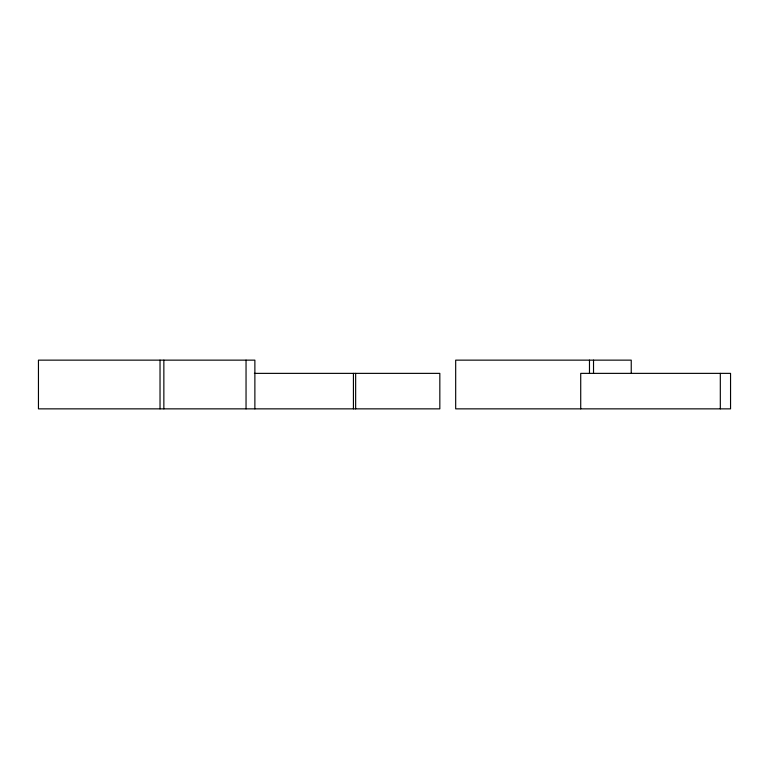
<?xml version="1.0" encoding="UTF-8"?>
<svg xmlns="http://www.w3.org/2000/svg" width="769" height="769" viewBox="0 0 769 769"><rect width="100%" height="100%" fill="white"/><g stroke="black" fill="none" stroke-linecap="round" stroke-linejoin="round"><path stroke-width="1.15" d="M254.395 373.369L439.83 373.369L439.83 408.858L38.45 408.858L38.45 360.142L254.875 360.142L254.875 408.858M720.313 373.369L720.313 408.858M631.243 373.369L631.243 360.142L455.681 360.142L455.681 408.858L730.55 408.858L730.55 373.369L580.72 373.369L580.72 408.858M593.524 360.142L593.524 373.369M589.477 360.142L589.477 373.369M355.653 373.369L355.653 408.858M353.432 373.369L353.432 408.858M246.042 360.142L246.042 408.858M163.855 360.142L163.855 408.858M160.029 360.142L160.029 408.858"/></g></svg>
